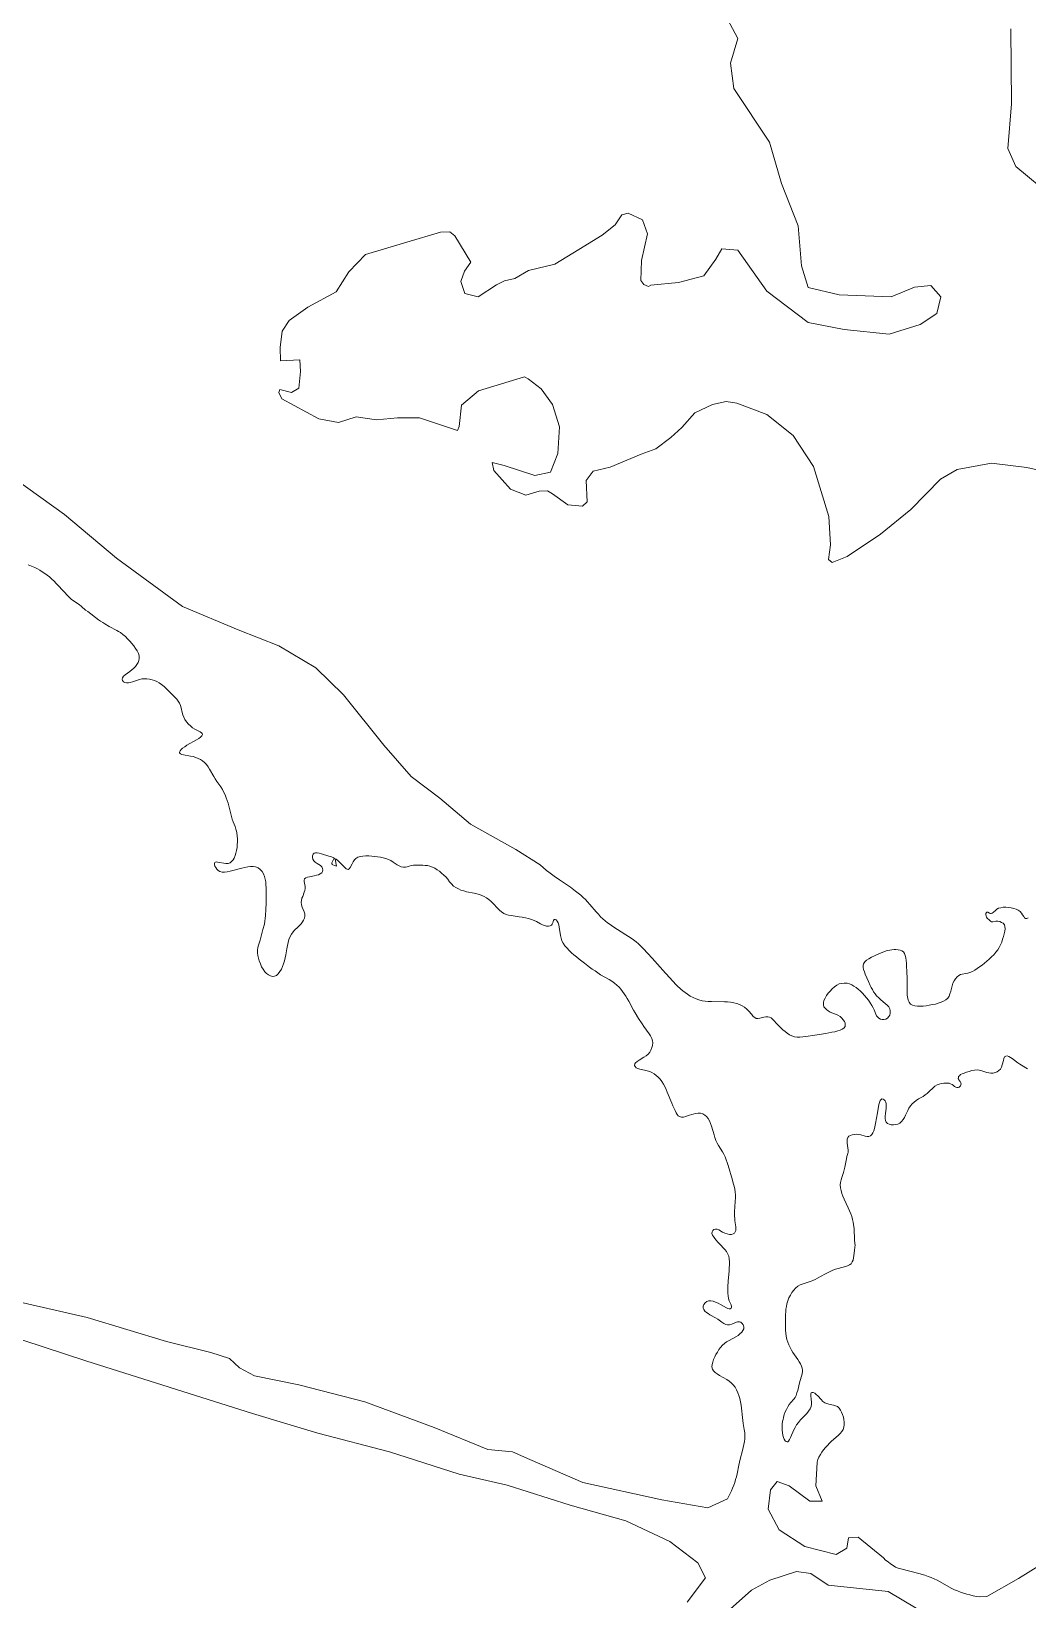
# Model space of a CAD drawing. Header units: metres. Extents: x 793723 to 812165, y 297650 to 314276.
# Drawn here: x 803831 to 804570, y 300599 to 301763 of the extents above; entities that cross this region are included whole.
import ezdxf

# ---------------------------------------------------------------- set-up
doc = ezdxf.new("R2010")
doc.units = ezdxf.units.M

msp = doc.modelspace()

# ---------------------------------------------------------------- linework, layer by layer
at = {"linetype": 'Continuous', "lineweight": 13}
for points in [[(804345.45, 301775.63), (804355.28, 301757.5), (804349.65, 301739.12), (804352.25, 301720.43), (804378.71, 301680.54), (804387.68, 301649.91), (804399.88, 301618.4), (804402.51, 301588.63), (804407.33, 301572.71), (804430.38, 301567.23), (804468.88, 301565.77), (804486.23, 301573), (804498.35, 301574.25), (804505.83, 301565.74), (804502.96, 301553.34), (804490.41, 301545.12), (804467.39, 301537.99), (804434.22, 301541.45), (804407.5, 301546.71), (804376.74, 301569.87), (804355.19, 301600.48), (804343.28, 301601.23), (804338.85, 301593.8), (804330.09, 301581.39), (804311.18, 301576.48), (804290.6, 301574.44), (804289.04, 301573.44), (804285.48, 301574.98), (804283.13, 301577.85), (804283.77, 301592.68), (804288.29, 301612.39), (804284.48, 301622.78), (804273.79, 301627.74), (804269.23, 301626.62), (804264.12, 301619.19), (804254.57, 301611.54)], [(804588.9, 301639.63), (804561.36, 301662.47), (804555.43, 301675.85), (804558.36, 301708.94), (804557.68, 301764.6)], [(804254.57, 301611.54), (804237.35, 301600.87), (804219.46, 301589.88), (804199.88, 301585.19), (804189.88, 301579.41), (804181.98, 301577.62), (804176.09, 301574.73), (804162.54, 301565.74), (804152.63, 301568.26), (804149.71, 301576.99), (804152.48, 301584.75), (804157.14, 301591.4), (804145.3, 301610.96), (804141.62, 301613.94), (804134.72, 301613.7), (804109.59, 301606.23), (804078.9, 301597.19), (804066.69, 301584.33), (804057.15, 301569.48), (804036.14, 301558.14), (804022.37, 301548.27), (804017.16, 301540.29), (804015.74, 301528), (804015.87, 301518.15), (804030.33, 301518.96), (804030.8, 301510.22), (804029.6, 301498.04), (804023.94, 301494.82), (804015.47, 301496.9), (804014.7, 301494.69), (804016.82, 301490.05), (804044.23, 301475.17), (804058.93, 301472.55), (804072.16, 301476.56), (804087.19, 301474.49), (804102.65, 301475.85), (804119.01, 301475.89), (804147.18, 301466.55)], [(804147.18, 301466.55), (804148.4, 301469.54), (804150.15, 301485.26), (804162.7, 301495.91), (804179.93, 301501.26), (804196.95, 301506.28), (804199.62, 301504.96), (804209.21, 301497.45), (804217.69, 301485.74), (804222.96, 301469.27), (804221.78, 301449.35), (804216.14, 301435.61), (804204.57, 301433.04), (804181.85, 301440.51), (804172.94, 301442.82), (804174.18, 301436.73), (804186.45, 301422.93), (804197.81, 301418.42), (804207.71, 301421.43), (804213.94, 301421.66), (804217.62, 301419.57), (804229.1, 301411.41), (804240.01, 301410.32), (804243.34, 301413.43), (804242.63, 301429.47), (804247.85, 301436.24), (804260.53, 301439.36), (804283.43, 301448.93), (804294.44, 301452.94), (804305.54, 301461.27), (804313.54, 301468.7), (804323.42, 301479.68), (804336.31, 301485.79), (804346.54, 301488.03), (804354.56, 301486.72), (804376.72, 301478.25), (804396.23, 301462.8), (804411.31, 301439.82)], [(803855.67, 301404.03), (803791.24, 301450.25)], [(804411.31, 301439.82), (804422.63, 301402.55), (804423.9, 301381.64), (804422.48, 301370.79), (804425.16, 301368.58), (804436.27, 301373.04), (804461.05, 301389.47), (804483.6, 301407.78), (804505.47, 301430.4), (804517.92, 301437.62), (804543.39, 301442.22), (804569.55, 301439.07), (804591.48, 301434.14)], [(804279.69, 301086.96), (804277.9, 301088.39), (804276.01, 301089.71), (804272.22, 301092.25), (804262.41, 301098.43), (804260.52, 301099.75), (804258.62, 301101.07), (804256.84, 301102.4), (804255.17, 301103.94), (804253.38, 301105.6), (804251.71, 301107.36), (804250.15, 301109.13), (804245.46, 301114.65), (804243.79, 301116.53), (804242.23, 301118.3), (804240.44, 301119.95), (804238.66, 301121.61), (804236.87, 301123.16), (804234.87, 301124.59), (804230.97, 301127.46), (804222.83, 301132.97), (804218.93, 301135.73), (804216.92, 301137.16), (804215.03, 301138.6), (804213.36, 301139.92), (804208.45, 301144.01), (804190.4, 301155.36), (804156.86, 301174.32), (804134.12, 301193.52), (804112.83, 301209.63), (804092.52, 301232.82), (804062.61, 301270.27), (804042.2, 301290.25), (804014.68, 301306.68), (803984.39, 301318.45), (803943.29, 301335.84), (803894.24, 301371.69), (803855.67, 301404.03)], [(803828.71, 301366.9), (803833.72, 301364.81), (803835.62, 301363.81), (803837.4, 301362.82), (803839.18, 301361.61), (803840.97, 301360.4), (803842.75, 301359.18), (803844.53, 301357.75), (803846.09, 301356.31), (803847.88, 301354.66), (803849.44, 301353), (803855.8, 301346.16), (803857.36, 301344.5), (803858.92, 301342.95), (803860.59, 301341.41), (803862.27, 301340.08), (803866.61, 301337.22), (803868.17, 301335.89), (803871.3, 301333.24), (803872.97, 301332.03), (803880.88, 301325.96), (803882.44, 301324.86), (803884, 301323.87), (803885.56, 301322.98), (803888.79, 301321.11), (803894.48, 301318.02), (803895.81, 301317.25), (803897.15, 301316.48), (803899.04, 301315.05), (803900.83, 301313.61), (803902.5, 301311.96)], [(803902.5, 301311.96), (803904.17, 301310.19), (803905.63, 301308.42), (803907.08, 301306.66), (803908.42, 301304.78), (803909.53, 301302.9), (803910.43, 301301.02), (803910.99, 301299.25), (803911.1, 301297.37), (803910.77, 301295.82), (803910.22, 301294.27), (803909.33, 301292.83), (803908.22, 301291.39), (803907, 301290.06), (803905.67, 301288.84), (803904, 301287.5), (803900.67, 301285.17), (803899.45, 301284.06), (803898.67, 301282.96), (803898.45, 301281.85), (803898.79, 301280.85), (803899.46, 301279.97), (803900.46, 301279.42), (803901.57, 301279.2), (803903.02, 301279.31), (803904.47, 301279.54), (803906.02, 301279.98), (803911.36, 301281.66), (803913.14, 301282.1), (803914.92, 301282.22), (803916.81, 301282.11), (803918.82, 301281.89), (803920.6, 301281.46), (803922.38, 301280.91), (803924.05, 301280.25), (803925.94, 301279.25), (803927.73, 301277.93), (803929.51, 301276.5)], [(803929.51, 301276.5), (803931.18, 301274.95), (803932.86, 301273.29), (803936.09, 301269.98), (803938.88, 301267), (803940, 301265.56), (803941, 301264.02), (803941.67, 301262.47), (803942.23, 301260.7), (803943.02, 301257.16), (803943.47, 301255.39), (803944.14, 301253.62), (803945.03, 301251.85), (803946.26, 301250.2), (803947.6, 301248.54), (803949.05, 301247.22), (803950.72, 301245.89), (803952.28, 301244.79), (803953.73, 301244.02), (803956.41, 301242.7), (803957.41, 301242.03), (803957.85, 301241.48), (803957.97, 301240.93), (803957.64, 301239.93), (803956.64, 301238.93), (803955.3, 301237.93), (803953.53, 301236.93), (803946.52, 301232.82), (803944.86, 301231.71), (803943.3, 301230.6), (803942.3, 301229.61), (803941.53, 301228.72), (803941.08, 301227.83), (803941.08, 301227.17), (803941.64, 301226.51), (803942.64, 301226.07), (803943.98, 301225.74), (803949.21, 301224.86)], [(803949.21, 301224.86), (803951.22, 301224.42), (803953.11, 301223.88), (803954.89, 301223.11), (803956.56, 301222.22), (803958.12, 301221.23), (803959.57, 301220.02), (803960.91, 301218.58), (803962.14, 301216.92), (803963.26, 301215.16), (803966.38, 301209.74), (803967.39, 301207.97), (803968.73, 301205.98), (803971.52, 301201.9), (803972.86, 301199.91), (803973.98, 301197.81), (803974.87, 301195.93), (803975.66, 301193.94), (803976.44, 301191.95), (803977, 301189.96), (803977.56, 301187.97), (803979.47, 301179.89), (803980.03, 301178.01), (803980.7, 301176.13), (803982.16, 301172.49), (803982.83, 301170.61), (803983.17, 301169.17), (803983.5, 301167.73), (803983.73, 301165.52), (803983.96, 301163.42), (803983.96, 301161.2), (803983.86, 301158.99), (803983.64, 301156.89), (803983.31, 301154.78), (803982.87, 301152.79), (803982.21, 301150.91), (803981.54, 301149.13), (803980.66, 301147.69)], [(804047.11, 301139.1), (804047.33, 301140.32), (804047.1, 301141.43), (804046.55, 301142.53), (804045.54, 301143.53), (804044.32, 301144.3), (804042.98, 301145.18), (804041.64, 301146.06), (804040.53, 301147.06), (804039.86, 301148.27), (804039.63, 301149.6), (804039.63, 301150.82), (804040.07, 301151.92), (804040.85, 301152.7), (804041.85, 301153.03), (804043.18, 301152.93), (804044.63, 301152.71), (804046.3, 301152.27), (804051.76, 301150.62), (804053.65, 301149.96), (804055.43, 301149.19), (804055.88, 301148.97), (804055.54, 301148.64), (804054.55, 301146.64), (804053.99, 301145.54), (804054, 301144.98), (804054, 301144.76), (804054.11, 301144.65), (804054.22, 301144.43), (804054.78, 301144.1), (804055.89, 301143.55), (804057.45, 301143), (804056.55, 301148.2), (804056.43, 301148.64), (804057.21, 301148.2), (804058.66, 301147.1), (804060, 301145.77), (804063.57, 301142.13)], [(804063.57, 301142.13), (804064.58, 301141.24), (804065.35, 301140.8), (804066.13, 301140.7), (804066.91, 301141.14), (804067.69, 301142.14), (804069.02, 301144.8), (804069.79, 301146.35), (804070.68, 301147.68), (804071.9, 301148.79), (804073.35, 301149.67), (804075.13, 301150.23), (804077.02, 301150.57), (804079.13, 301150.68), (804081.36, 301150.69), (804083.58, 301150.58), (804085.81, 301150.37), (804087.92, 301150.15), (804090.04, 301149.71), (804092.15, 301149.27), (804094.16, 301148.73), (804096.05, 301148.07), (804097.83, 301147.19), (804099.39, 301146.19), (804102.51, 301144.21), (804103.96, 301143.33), (804105.52, 301142.67), (804107.08, 301142.34), (804108.53, 301142.34), (804109.97, 301142.68), (804111.42, 301143.12), (804112.98, 301143.57), (804114.53, 301143.79), (804116.2, 301143.91), (804119.65, 301143.91), (804121.43, 301143.92), (804123.21, 301143.7), (804124.99, 301143.48)], [(803980.66, 301147.69), (803979.66, 301146.47), (803978.44, 301145.59), (803976.99, 301145.14), (803975.43, 301145.14), (803973.87, 301145.35), (803970.65, 301145.9), (803969.2, 301146.12), (803968.09, 301146.23), (803967.2, 301145.89), (803966.86, 301145.23), (803966.87, 301144.34), (803967.2, 301143.13), (803967.87, 301142.02), (803968.65, 301140.81), (803969.66, 301139.81), (803971, 301139.15), (803972.55, 301138.71), (803974.45, 301138.72), (803976.34, 301138.94), (803978.45, 301139.28), (803980.56, 301139.84), (803987.24, 301141.51), (803989.35, 301142.07), (803991.57, 301142.52), (803993.58, 301142.74), (803995.58, 301142.75), (803997.47, 301142.53), (803999.37, 301141.76), (804000.93, 301140.55), (804002.26, 301139.11), (804003.38, 301137.34), (804004.05, 301135.46), (804004.61, 301133.47), (804004.95, 301131.37), (804005.07, 301129.27), (804005.19, 301126.95), (804005.31, 301122.41)], [(804021.52, 301086.48), (804022.19, 301088.7), (804023.07, 301090.8), (804023.96, 301092.68), (804025.18, 301094.46), (804026.29, 301095.68), (804028.73, 301097.79), (804029.95, 301099.01), (804031.17, 301100.34), (804032.17, 301101.67), (804033.06, 301103.11), (804033.61, 301104.55), (804033.94, 301105.99), (804033.83, 301107.65), (804033.38, 301109.3), (804032.04, 301112.73), (804031.47, 301114.5), (804031.25, 301116.27), (804031.36, 301117.71), (804031.8, 301119.26), (804032.35, 301120.7), (804033.57, 301123.69), (804034.01, 301125.13), (804034.23, 301126.57), (804034.23, 301128.01), (804034, 301129.34), (804033.55, 301131.66), (804033.55, 301132.76), (804033.77, 301133.65), (804034.66, 301134.32), (804035.88, 301134.87), (804037.44, 301135.21), (804040.89, 301135.88), (804042.55, 301136.33), (804044.11, 301136.77), (804045.44, 301137.33), (804046.56, 301138.11), (804047.11, 301139.1)], [(804124.99, 301143.48), (804126.78, 301143.05), (804128.67, 301142.39), (804130.45, 301141.5), (804132.23, 301140.4), (804133.91, 301139.3), (804135.47, 301137.98), (804137.03, 301136.54), (804138.48, 301135.1), (804139.93, 301133.34), (804141.27, 301131.57), (804142.72, 301129.91), (804144.28, 301128.37), (804145.95, 301127.27), (804147.85, 301126.16), (804149.74, 301125.39), (804151.85, 301124.73), (804153.97, 301124.07), (804159.54, 301122.98), (804161.54, 301122.54), (804163.43, 301121.99), (804165.33, 301121.33), (804167.11, 301120.56), (804168.78, 301119.68), (804170.56, 301118.36), (804172.24, 301116.81), (804173.8, 301115.27), (804176.81, 301111.95), (804178.26, 301110.41), (804179.93, 301109.08), (804181.71, 301107.98), (804183.39, 301107.32), (804185.06, 301106.77), (804186.95, 301106.44), (804193.07, 301105.57), (804195.3, 301105.25), (804197.63, 301104.81), (804199.86, 301104.26)], [(804005.31, 301122.41), (804005.21, 301115.55), (804005.11, 301111.01), (804004.79, 301106.58), (804004.57, 301104.37), (804004.24, 301102.27), (804003.91, 301100.16), (804002.81, 301096.18), (804001.37, 301090.09), (804000.82, 301088.09), (803999.61, 301084.44), (803999.05, 301082.67), (803998.72, 301080.79), (803998.73, 301078.79), (803999.07, 301076.8), (803999.52, 301074.81), (804000.08, 301072.71), (804000.97, 301070.5), (804001.87, 301068.4), (804002.99, 301066.52), (804004.21, 301064.75), (804005.55, 301063.43), (804007, 301062.32), (804008.56, 301061.66), (804010.01, 301061.23), (804011.45, 301061.34), (804012.9, 301062.01), (804014.23, 301063.23), (804015.45, 301064.89), (804016.56, 301066.66), (804017.45, 301068.66), (804018.22, 301070.65), (804018.88, 301072.86), (804019.43, 301075.08), (804019.88, 301077.29), (804020.53, 301081.83), (804020.97, 301084.16), (804021.52, 301086.48)], [(804199.86, 301104.26), (804202.09, 301103.6), (804204.2, 301102.72), (804205.76, 301101.95), (804208.88, 301100.3), (804210.33, 301099.52), (804211.78, 301098.97), (804213.34, 301098.65), (804214.67, 301098.54), (804216.01, 301098.76), (804216.9, 301099.21), (804217.56, 301099.98), (804218.01, 301100.98), (804218.23, 301101.98), (804218.45, 301102.86), (804218.89, 301103.42), (804219.56, 301103.53), (804220.45, 301103.2), (804221.23, 301102.32), (804221.79, 301101.1), (804222.35, 301099.55), (804222.69, 301097.78), (804223.59, 301091.7), (804224.04, 301089.71), (804224.71, 301087.72), (804225.72, 301085.84), (804226.95, 301083.96), (804228.51, 301082.3), (804230.07, 301080.54), (804231.86, 301078.88), (804233.64, 301077.34), (804235.54, 301075.79), (804237.43, 301074.13), (804241.33, 301071.16), (804245.23, 301068.18), (804247.24, 301066.74), (804249.25, 301065.31), (804251.25, 301063.87)], [(804567.3, 301105.76), (804566.52, 301106.97), (804565.74, 301108.19), (804564.73, 301109.4), (804563.28, 301110.4), (804561.72, 301111.17), (804559.94, 301111.72), (804557.94, 301112.15), (804555.93, 301112.48), (804554.04, 301112.59), (804552.04, 301112.58), (804550.26, 301112.25), (804548.7, 301111.8), (804547.48, 301111.13), (804546.37, 301110.25), (804544.59, 301108.69), (804543.81, 301108.14), (804543.15, 301107.92), (804542.59, 301107.91), (804541.81, 301108.13), (804540.58, 301108.91), (804540.03, 301109.02), (804539.58, 301108.68), (804539.25, 301108.02), (804539.14, 301107.02), (804539.37, 301106.14), (804539.7, 301105.36), (804540.26, 301104.59), (804541.82, 301103.04), (804542.6, 301102.27), (804543.49, 301101.83), (804544.5, 301101.72), (804546.72, 301102.17), (804548.06, 301102.17), (804549.5, 301101.95), (804550.84, 301101.4), (804552.07, 301100.74), (804552.96, 301099.64)], [(804570.64, 301104.66), (804569.64, 301104.32), (804568.75, 301104.32), (804567.97, 301104.87), (804567.3, 301105.76)], [(804552.96, 301099.64), (804553.41, 301098.31), (804553.52, 301096.65), (804553.3, 301094.77), (804552.86, 301092.78), (804552.31, 301090.78), (804551.65, 301088.79), (804550.98, 301086.8), (804550.1, 301084.8), (804549.1, 301082.81), (804547.99, 301081.04), (804546.66, 301079.15), (804545.11, 301077.38), (804543.44, 301075.71), (804541.78, 301074.16), (804540, 301072.61), (804538.22, 301071.05), (804536.45, 301069.61), (804534.56, 301068.28), (804532.78, 301067.06), (804531, 301065.84), (804529.22, 301064.84), (804527.44, 301064.06), (804525.78, 301063.61), (804524.33, 301063.39), (804521.77, 301063.05), (804520.44, 301062.72), (804519.1, 301061.94), (804517.88, 301060.94), (804516.66, 301059.5), (804515.66, 301057.95), (804514.78, 301056.17), (804514.11, 301054.29), (804513.12, 301050.3), (804512.57, 301048.42), (804511.91, 301046.65), (804510.91, 301045.1), (804509.57, 301043.88)], [(804371.51, 301030.18), (804370.17, 301029.95), (804368.84, 301030.06), (804367.72, 301030.72), (804366.61, 301031.6), (804365.49, 301032.93), (804363.15, 301035.69), (804361.81, 301037.01), (804360.25, 301038.34), (804358.47, 301039.44), (804356.46, 301040.43), (804354.35, 301041.2), (804352.23, 301041.64), (804349.89, 301042.08), (804347.56, 301042.29), (804345.22, 301042.4), (804335.65, 301042.6), (804333.31, 301042.7), (804330.86, 301042.92), (804328.64, 301043.25), (804326.3, 301043.79), (804324.18, 301044.56), (804322.07, 301045.56), (804319.95, 301046.66), (804317.94, 301047.98), (804316.05, 301049.3), (804314.49, 301050.52), (804313.04, 301051.84), (804310.03, 301054.6), (804306.57, 301058.14), (804304.9, 301059.9), (804301.55, 301063.55), (804291.62, 301074.7), (804288.39, 301078.34), (804285.04, 301081.99), (804283.26, 301083.76), (804281.47, 301085.41), (804279.69, 301086.96)], [(804466.09, 301080.41), (804464.09, 301079.74), (804462.2, 301079.07), (804460.2, 301078.29), (804456.53, 301076.51), (804454.42, 301075.51), (804452.42, 301074.4), (804450.75, 301073.29), (804449.42, 301072.07), (804448.53, 301070.63), (804448.2, 301069.3), (804448.21, 301067.97), (804448.54, 301066.42), (804449.1, 301064.77), (804449.77, 301063), (804452.24, 301057.58), (804453.47, 301054.6), (804454.14, 301053.05), (804455.03, 301051.5), (804455.92, 301049.84), (804457.04, 301048.41), (804458.16, 301046.97), (804459.72, 301045.42), (804461.28, 301043.99), (804464.51, 301041.23), (804465.96, 301039.91), (804467.19, 301038.58), (804467.97, 301037.14), (804468.31, 301035.6), (804468.31, 301034.05), (804467.87, 301032.61), (804467.21, 301031.39), (804466.21, 301030.28), (804464.98, 301029.61), (804463.65, 301029.28), (804462.31, 301029.16), (804460.98, 301029.49), (804459.75, 301030.15)], [(804509.57, 301043.88), (804507.91, 301042.88), (804506.02, 301042.1), (804503.9, 301041.43), (804501.79, 301040.76), (804499.57, 301040.31), (804497.23, 301039.87), (804495.01, 301039.53), (804492.78, 301039.3), (804490.56, 301039.19), (804488.44, 301039.18), (804486.55, 301039.4), (804484.77, 301039.84), (804483.43, 301040.72), (804482.32, 301042.05), (804481.64, 301043.7), (804481.31, 301044.92), (804481.08, 301046.14), (804480.86, 301047.46), (804480.74, 301048.79), (804480.74, 301051.01), (804480.72, 301059.97), (804480.6, 301064.62), (804480.36, 301069.04), (804480.25, 301071.14), (804480.13, 301073.14), (804479.79, 301075.02), (804479.45, 301076.79), (804478.78, 301078.22), (804478, 301079.44), (804476.89, 301080.21), (804475.55, 301080.76), (804474.1, 301081.09), (804472.55, 301081.2), (804471.1, 301081.19), (804469.54, 301081.08), (804467.98, 301080.85), (804466.09, 301080.41)], [(804251.25, 301063.87), (804253.37, 301062.55), (804259.72, 301058.91), (804261.73, 301057.7), (804263.73, 301056.27), (804265.52, 301054.83), (804267.08, 301053.4), (804268.42, 301051.85), (804269.64, 301050.08), (804270.87, 301048.43), (804272.1, 301046.55), (804273.22, 301044.78), (804274.33, 301042.9), (804277.91, 301036.27), (804279.14, 301034.17), (804281.6, 301029.97), (804284.17, 301025.99), (804285.51, 301024), (804289.41, 301018.7), (804290.53, 301017.04), (804291.42, 301015.28), (804291.98, 301013.51), (804292.1, 301011.85), (804291.88, 301010.08), (804291.44, 301008.41), (804290.77, 301006.64), (804289.89, 301005.09), (804288.67, 301003.65), (804287.11, 301002.32), (804285.45, 301001.21), (804282.11, 300999.21), (804280.56, 300998.21), (804279.33, 300997.21), (804278.67, 300996.32), (804278.56, 300995.22), (804279.01, 300994.33), (804279.79, 300993.45), (804281.01, 300992.9)], [(804459.75, 301030.15), (804458.97, 301031.04), (804458.19, 301032.03), (804457.63, 301033.36), (804456.29, 301036.34), (804455.62, 301037.89), (804454.61, 301039.77), (804453.38, 301041.65), (804452.04, 301043.53), (804450.7, 301045.4), (804449.14, 301047.17), (804447.58, 301048.94), (804446.13, 301050.37), (804444.57, 301051.7), (804442.9, 301053.02), (804441.34, 301054.13), (804439.78, 301055.01), (804438.11, 301055.67), (804436.21, 301056.22), (804434.21, 301056.32), (804432.32, 301056.1), (804430.43, 301055.65), (804428.54, 301054.65), (804426.87, 301053.43), (804425.21, 301051.99), (804423.65, 301050.43), (804422.32, 301048.77), (804420.99, 301047), (804419.99, 301045.22), (804419.11, 301043.45), (804418.66, 301041.79), (804418.67, 301040.13), (804419.12, 301038.8), (804419.9, 301037.7), (804420.9, 301036.59), (804422.13, 301035.6), (804423.8, 301034.72), (804427.59, 301033.18)], [(804427.59, 301033.18), (804429.37, 301032.41), (804431.04, 301031.42), (804432.38, 301030.31), (804433.38, 301029.1), (804434.28, 301027.77), (804434.84, 301026.45), (804434.95, 301025.12), (804434.73, 301024.01), (804433.95, 301022.9), (804432.73, 301022.13), (804431.06, 301021.46), (804429.28, 301020.79), (804427.17, 301020.23), (804425.06, 301019.78), (804420.5, 301019), (804412.38, 301017.76), (804405.59, 301016.64), (804403.37, 301016.3), (804401.25, 301016.08), (804399.14, 301016.18), (804397.13, 301016.4), (804395.35, 301017.06), (804393.57, 301017.94), (804391.79, 301019.04), (804390.23, 301020.37), (804388.55, 301021.69), (804387.1, 301023.13), (804385.65, 301024.56), (804384.2, 301026), (804381.97, 301028.54), (804380.97, 301029.64), (804379.85, 301030.42), (804378.74, 301030.97), (804377.4, 301031.18), (804376.07, 301031.18), (804374.51, 301030.96), (804371.51, 301030.18)], [(804518.83, 300986.25), (804519.05, 300986.91), (804519.61, 300987.58), (804520.49, 300988.35), (804521.61, 300988.91), (804523.05, 300989.46), (804524.83, 300990.13), (804526.72, 300990.8), (804528.72, 300991.36), (804530.72, 300991.69), (804532.84, 300991.81), (804534.17, 300991.7), (804535.62, 300991.37), (804536.96, 300991.05), (804539.96, 300990.06), (804541.41, 300989.62), (804542.97, 300989.4), (804544.53, 300989.51), (804546.09, 300989.85), (804547.64, 300990.52), (804548.86, 300991.4), (804549.97, 300992.51), (804550.86, 300993.95), (804551.41, 300995.61), (804552.3, 300998.83), (804552.63, 301000.27), (804553.18, 301001.48), (804553.96, 301002.15), (804554.96, 301002.26), (804556.18, 301001.82), (804557.41, 301001.16), (804558.64, 301000.28), (804562.98, 300997.19), (804564.43, 300996.2), (804565.77, 300995.32), (804570.23, 300992.56)], [(804281.01, 300992.9), (804282.57, 300992.46), (804286.02, 300991.69), (804287.92, 300991.25), (804289.81, 300990.59), (804291.48, 300989.82), (804293.15, 300988.83), (804294.71, 300987.73), (804296.16, 300986.4), (804297.5, 300984.97), (804298.84, 300983.2), (804299.96, 300981.32), (804300.96, 300979.44), (804301.97, 300977.34), (804302.86, 300975.35), (804306.22, 300967.06), (804307, 300965.18), (804307.9, 300963.3), (804308.68, 300961.64), (804309.58, 300960.1), (804310.25, 300958.88), (804311.03, 300957.89), (804312.03, 300957.23), (804313.37, 300956.9), (804314.92, 300956.9), (804316.59, 300957.35), (804318.37, 300957.9), (804322.04, 300959.13), (804323.82, 300959.58), (804325.71, 300959.8), (804327.49, 300959.7), (804329.16, 300959.15), (804330.72, 300958.38), (804332.06, 300957.16), (804333.18, 300955.72), (804334.18, 300954.07), (804334.96, 300952.19), (804335.64, 300950.2)], [(804479.72, 300958.27), (804481.27, 300961.82), (804482.16, 300963.48), (804483.27, 300965.14), (804484.6, 300966.69), (804485.93, 300968.02), (804487.49, 300969.24), (804489.15, 300970.35), (804492.6, 300972.24), (804494.27, 300973.24), (804495.71, 300974.46), (804497.15, 300975.79), (804500.04, 300978.46), (804501.49, 300979.68), (804503.04, 300980.68), (804504.6, 300981.34), (804506.27, 300981.79), (804508.05, 300982.02), (804509.71, 300982.13), (804510.94, 300982.02), (804512.05, 300981.91), (804513.05, 300981.58), (804514.17, 300981.03), (804515.17, 300980.26), (804516.06, 300979.6), (804516.95, 300979.05), (804517.73, 300978.72), (804518.74, 300978.72), (804519.51, 300979.16), (804520.29, 300979.94), (804520.73, 300980.72), (804520.84, 300981.6), (804520.62, 300982.38), (804520.17, 300983.15), (804519.5, 300983.92), (804519.06, 300984.7), (804518.72, 300985.58), (804518.83, 300986.25)], [(804451.05, 300942.38), (804452.39, 300942.49), (804453.61, 300942.94), (804454.72, 300943.94), (804455.38, 300945.16), (804456.05, 300946.71), (804456.49, 300948.37), (804457.37, 300952.13), (804458.14, 300956.12), (804458.91, 300960.1), (804459.9, 300966.08), (804460.34, 300967.74), (804460.78, 300969.07), (804461.45, 300969.96), (804462.11, 300970.29), (804463, 300970.18), (804463.78, 300969.74), (804464.45, 300968.97), (804465.01, 300967.98), (804465.24, 300966.65), (804465.35, 300964.99), (804465.25, 300963.22), (804464.81, 300959.45), (804464.59, 300957.57), (804464.6, 300955.91), (804464.82, 300954.36), (804465.38, 300953.04), (804466.27, 300952.15), (804467.5, 300951.49), (804468.95, 300951.16), (804470.62, 300951.06), (804472.17, 300951.28), (804473.84, 300951.62), (804475.29, 300952.4), (804476.62, 300953.51), (804477.84, 300954.95), (804478.84, 300956.5), (804479.72, 300958.27)], [(804335.64, 300950.2), (804337.54, 300943.78), (804338.22, 300941.68), (804339, 300939.58), (804339.89, 300937.48), (804340.79, 300935.82), (804343.8, 300930.96), (804344.7, 300929.3), (804345.7, 300927.31), (804346.49, 300925.21), (804347.27, 300923.11), (804347.94, 300921.01), (804351.2, 300910.06), (804351.87, 300907.85), (804352.43, 300905.64), (804352.88, 300903.43), (804353.33, 300901.22), (804353.45, 300899.11), (804353.45, 300896.79), (804353.34, 300894.47), (804353.02, 300889.93), (804352.81, 300886.94), (804352.81, 300885.17), (804352.81, 300883.4), (804352.93, 300881.63), (804353.04, 300879.86), (804353.72, 300875.32), (804353.84, 300873.88), (804353.62, 300872.67), (804353.29, 300871.56), (804352.73, 300870.67), (804351.84, 300870.12), (804350.51, 300869.67), (804348.95, 300869.78), (804347.28, 300870.11), (804345.5, 300870.77), (804343.94, 300871.54), (804341.15, 300873.08)], [(804441.07, 300877.07), (804440.84, 300878.95), (804440.4, 300880.72), (804439.83, 300883.04), (804438.94, 300885.14), (804438.04, 300887.35), (804437.15, 300889.56), (804434.13, 300895.98), (804433.23, 300898.08), (804432.45, 300900.18), (804431.78, 300902.28), (804431.33, 300904.38), (804431.21, 300906.48), (804431.32, 300908.36), (804431.76, 300910.25), (804432.31, 300912.02), (804433.53, 300915.78), (804434.08, 300917.67), (804434.63, 300919.77), (804435.73, 300925.75), (804436.17, 300927.52), (804436.84, 300929.73), (804437.06, 300930.84), (804437.16, 300932.39), (804436.94, 300934.05), (804436.37, 300937.37), (804436.26, 300938.92), (804436.37, 300940.36), (804436.7, 300941.57), (804437.58, 300942.57), (804438.7, 300943.24), (804440.03, 300943.68), (804441.59, 300944.02), (804443.26, 300944.13), (804444.81, 300943.92), (804446.48, 300943.59), (804449.6, 300942.71), (804451.05, 300942.38)], [(804341.15, 300873.08), (804339.82, 300873.63), (804338.59, 300873.74), (804337.48, 300873.4), (804336.7, 300872.74), (804336.15, 300871.74), (804336.04, 300870.41), (804336.49, 300869.31), (804337.16, 300868.09), (804338.05, 300866.77), (804339.17, 300865.44), (804340.28, 300864), (804341.62, 300862.68), (804345.64, 300858.48), (804346.75, 300857.05), (804347.65, 300855.5), (804348.43, 300853.62), (804348.77, 300851.63), (804349, 300849.42), (804349, 300847.2), (804348.9, 300844.88), (804348.79, 300842.56), (804348.14, 300835.36), (804347.81, 300830.71), (804347.71, 300828.39), (804347.82, 300826.18), (804347.94, 300824.07), (804348.28, 300822.19), (804348.84, 300820.42), (804350.18, 300817.55), (804350.52, 300816.33), (804350.63, 300815.45), (804350.3, 300814.89), (804349.63, 300814.56), (804348.85, 300814.56), (804347.85, 300814.78), (804346.74, 300815.33), (804342.39, 300817.75)], [(804391.58, 300818.2), (804392.35, 300820.41), (804393.12, 300822.63), (804394.23, 300824.62), (804395.34, 300826.62), (804396.67, 300828.39), (804398.11, 300829.94), (804399.78, 300831.27), (804401.56, 300832.27), (804403.56, 300833.05), (804408.23, 300834.5), (804409.56, 300835.06), (804410.9, 300835.5), (804412.68, 300836.28), (804414.34, 300837.17), (804419.68, 300840.28), (804421.68, 300841.28), (804423.68, 300842.28), (804425.68, 300843.17), (804427.79, 300843.95), (804429.68, 300844.51), (804435.13, 300845.85), (804436.69, 300846.41), (804438.14, 300847.07), (804439.25, 300847.96), (804440.13, 300849.29), (804440.69, 300850.73), (804441.13, 300852.39), (804441.35, 300854.16), (804441.78, 300857.71), (804442.11, 300860.36), (804442.22, 300861.69), (804442.11, 300863.02), (804441.88, 300865.67), (804441.76, 300867.33), (804441.53, 300872.42), (804441.41, 300873.86), (804441.07, 300877.07)], [(804348.5, 300675.35), (804347.5, 300673.58), (804332.94, 300666.79), (804298.76, 300672.8), (804240.09, 300685.5), (804200.77, 300702.79), (804188.07, 300708.29), (804169.71, 300710.13), (804129.83, 300726.53), (804078.49, 300745.56), (804029.61, 300758.06), (803996.55, 300764.74), (803985.41, 300770.8), (803978.05, 300777.53), (803964.13, 300782.04), (803931.39, 300790.26), (803872.37, 300808.17), (803810.92, 300822.08)], [(804342.39, 300817.75), (804340.61, 300818.63), (804338.71, 300819.52), (804336.93, 300820.18), (804335.15, 300820.5), (804333.48, 300820.39), (804332.15, 300819.83), (804330.93, 300818.94), (804330.04, 300817.73), (804329.6, 300816.4), (804329.6, 300815.07), (804330.05, 300813.96), (804330.83, 300812.86), (804331.94, 300811.86), (804333.17, 300810.98), (804334.51, 300810.1), (804338.63, 300807.9), (804340.3, 300806.79), (804343.31, 300804.59), (804344.76, 300803.7), (804346.21, 300802.93), (804347.54, 300802.6), (804349.1, 300802.72), (804350.66, 300803.16), (804353.55, 300804.39), (804354.99, 300804.83), (804356.33, 300804.95), (804357.44, 300804.51), (804358.45, 300803.63), (804359.23, 300802.52), (804359.68, 300801.19), (804359.57, 300799.75), (804359.02, 300798.43), (804358.13, 300797.1), (804356.8, 300795.88), (804355.46, 300794.77), (804353.8, 300793.77), (804348.68, 300790.99)], [(804390.42, 300737.97), (804391.42, 300739.85), (804392.42, 300741.73), (804393.41, 300743.39), (804394.63, 300744.95), (804396.74, 300747.39), (804397.63, 300748.72), (804398.52, 300750.27), (804399.07, 300752.04), (804399.62, 300753.92), (804401.06, 300759.46), (804401.5, 300761.23), (804402.49, 300764.55), (804402.93, 300766.21), (804403.15, 300767.87), (804403.15, 300769.09), (804402.92, 300770.42), (804402.36, 300771.97), (804401.58, 300773.62), (804400.69, 300775.17), (804399.68, 300776.83), (804396.11, 300782.13), (804394.99, 300783.9), (804393.99, 300785.78), (804392.98, 300787.77), (804392.2, 300789.76), (804391.52, 300791.86), (804391.07, 300794.18), (804390.85, 300796.4), (804390.62, 300798.72), (804390.5, 300801.04), (804390.5, 300803.48), (804390.49, 300808.12), (804390.59, 300810.23), (804390.7, 300812.22), (804390.92, 300814.21), (804391.25, 300816.2), (804391.58, 300818.2)], [(803809.75, 300796.19), (803871.45, 300775.96), (803995.16, 300736.74), (804043.71, 300722.13), (804096.83, 300708.31), (804148.38, 300691.71)], [(804348.68, 300790.99), (804346.91, 300789.99), (804345.35, 300788.77), (804343.8, 300787.44), (804342.46, 300785.88), (804341.13, 300784.22), (804340.02, 300782.45), (804338.91, 300780.56), (804338.03, 300778.79), (804337.25, 300776.91), (804336.59, 300775.03), (804336.15, 300773.14), (804336.04, 300771.48), (804336.38, 300769.82), (804337.16, 300768.5), (804338.39, 300767.28), (804339.84, 300766.18), (804341.51, 300765.08), (804346.97, 300761.99), (804348.75, 300760.78), (804350.31, 300759.56), (804351.87, 300758.13), (804353.21, 300756.36), (804354.22, 300754.37), (804355.23, 300752.27), (804356.01, 300750.06), (804356.57, 300747.85), (804357.13, 300745.53), (804357.58, 300743.09), (804357.92, 300740.88), (804358.61, 300733.91), (804358.83, 300731.7), (804359.17, 300729.37), (804359.96, 300724.84), (804360.3, 300722.52), (804360.42, 300720.3), (804360.31, 300718.09), (804360.09, 300715.99)], [(804413.43, 300750.97), (804412.31, 300751.85), (804411.2, 300752.29), (804410.2, 300752.4), (804409.53, 300752.06), (804409.31, 300751.29), (804409.31, 300750.18), (804409.65, 300747.19), (804409.88, 300745.42), (804409.88, 300743.65), (804409.55, 300741.99), (804408.78, 300740.22), (804407.67, 300738.56), (804406.34, 300736.9), (804401.67, 300732.02), (804400.23, 300730.24), (804398.79, 300728.36), (804397.68, 300726.47), (804396.79, 300724.59), (804394.36, 300718.94), (804393.58, 300717.5), (804392.92, 300716.39), (804392.25, 300715.84), (804391.7, 300715.73), (804391.03, 300715.95), (804390.36, 300716.61), (804389.69, 300717.71), (804389.13, 300719.04), (804388.68, 300720.7), (804388.34, 300722.58), (804388.12, 300724.57), (804388.11, 300726.67), (804388.22, 300728.89), (804388.43, 300731.1), (804388.77, 300732.43), (804388.98, 300733.87), (804389.65, 300735.97), (804390.42, 300737.97)], [(804393.33, 300683.2), (804408.6, 300671.72), (804417.84, 300671.74), (804413.02, 300683.13), (804414.1, 300700.51), (804414.1, 300700.73), (804414.65, 300702.61), (804415.42, 300704.49), (804416.42, 300706.27), (804417.53, 300708.15), (804418.86, 300709.81), (804420.19, 300711.59), (804421.64, 300713.14), (804423.19, 300714.8), (804424.74, 300716.24), (804429.74, 300720.46), (804431.19, 300721.9), (804432.41, 300723.34), (804433.4, 300724.89), (804433.96, 300726.56), (804434.18, 300728.44), (804434.17, 300730.32), (804433.83, 300732.31), (804433.5, 300734.19), (804432.93, 300736.07), (804432.15, 300737.84), (804431.37, 300739.39), (804430.36, 300740.82), (804429.14, 300741.93), (804427.69, 300742.59), (804426.13, 300743.03), (804422.79, 300743.68), (804421.12, 300744.12), (804419.67, 300744.78), (804418.22, 300745.77), (804417, 300747.1), (804414.65, 300749.86), (804413.43, 300750.97)], [(804360.09, 300715.99), (804359.65, 300713.77), (804359.21, 300711.56), (804358.66, 300709.34), (804356.9, 300702.81), (804356.34, 300700.6), (804355.9, 300698.38), (804354.69, 300691.96), (804354.14, 300689.86), (804353.59, 300687.75), (804352.93, 300685.65), (804352.15, 300683.66), (804351.27, 300681.44), (804350.49, 300679.34), (804349.5, 300677.34), (804348.5, 300675.35)], [(804148.38, 300691.71), (804184.12, 300683.61), (804230.78, 300668.77), (804272.09, 300657.25), (804304.73, 300641.72), (804325.58, 300625.94), (804331.17, 300614.89), (804317.74, 300596.71)], [(804539.96, 300600.98), (804534.39, 300600.74), (804532.17, 300601.07), (804529.72, 300601.51), (804527.38, 300602.16), (804525.04, 300602.82), (804522.7, 300603.48), (804520.48, 300604.25), (804518.25, 300605.13), (804516.02, 300606.01), (804513.9, 300607), (804511.68, 300608.1), (804505.32, 300611.85), (804503.21, 300613.07), (804500.98, 300614.17), (804498.75, 300615.05), (804496.41, 300615.93), (804494.07, 300616.7), (804489.4, 300618.12), (804482.72, 300619.88), (804476.26, 300621.53), (804474.25, 300622.07), (804472.25, 300622.84), (804470.36, 300623.95), (804468.46, 300625.16), (804466.68, 300626.59), (804464.89, 300628.03), (804463.22, 300629.57), (804444.38, 300645.02), (804437.37, 300644.45), (804436.16, 300636.82), (804428.05, 300632.04), (804405, 300638.07), (804385.83, 300650.53), (804377.79, 300665.79), (804379.54, 300680.18), (804384.31, 300686.27), (804393.33, 300683.2)], [(804588.96, 300630.08), (804563.52, 300614.31), (804539.96, 300600.98)], [(804347.36, 300589.47), (804365.35, 300605.67), (804378.91, 300613), (804398.81, 300619.58), (804409.28, 300617.94), (804422.32, 300609.34), (804466.84, 300604.57), (804487.45, 300592.34)]]:
    msp.add_lwpolyline(points, dxfattribs=at)

doc.saveas('drawing.dxf')
